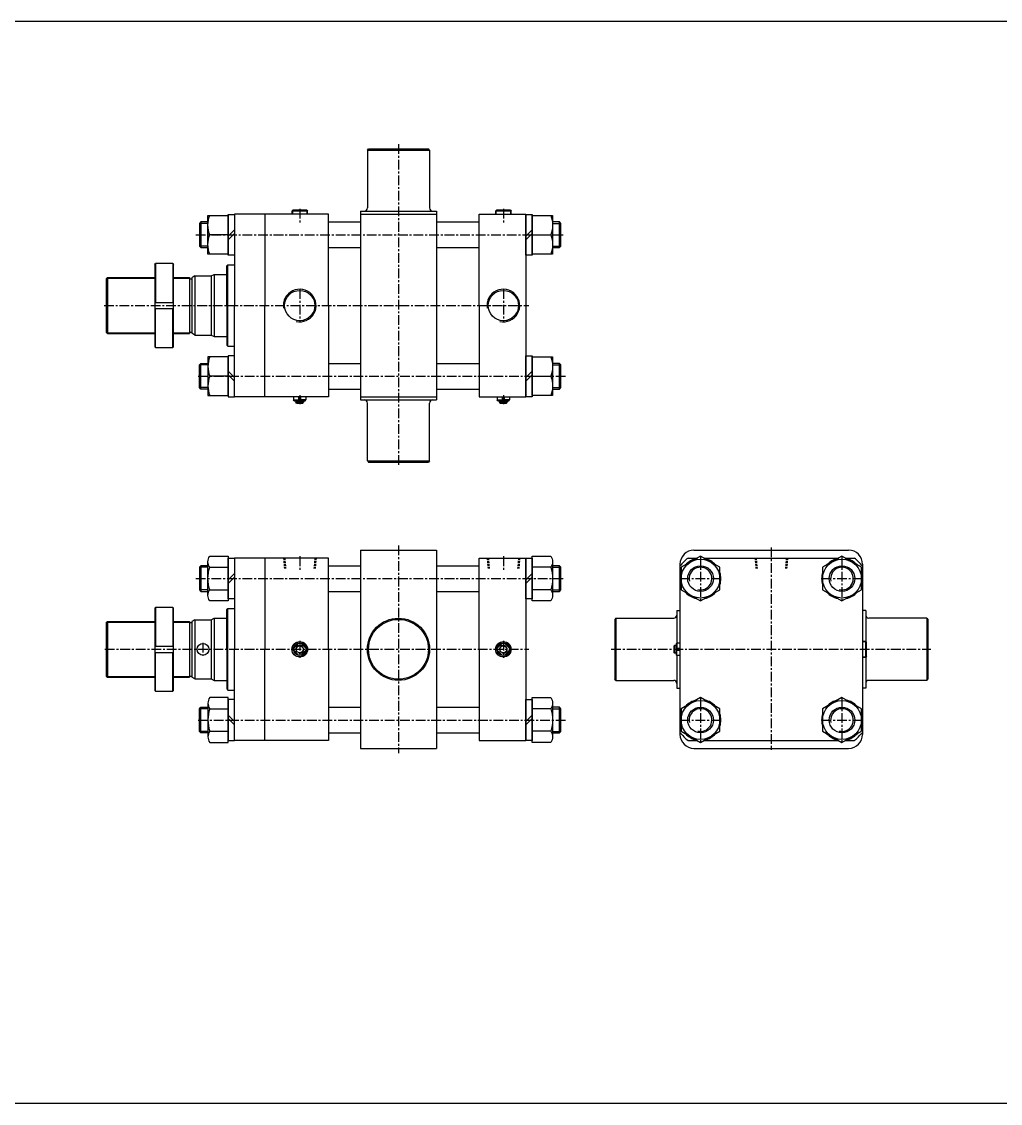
# Model space of a CAD drawing. Extents: x -819 to 29893, y -8942 to 9886.
# Drawn here: x 3846 to 5105, y 0 to 1392 of the extents above; entities that cross this region are included whole.
import ezdxf

# ---------------------------------------------------------------- set-up
doc = ezdxf.new("R2010")
doc.units = 0
doc.header["$LTSCALE"] = 10
doc.header["$MEASUREMENT"] = 0
for name, pattern in [('CENTER', [2, 1.25, -0.25, 0.25, -0.25]), ('CENTERX2', [4, 2.5, -0.5, 0.5, -0.5]), ('HIDDEN', [0.375, 0.25, -0.125])]:
    doc.linetypes.add(name, pattern=pattern)
doc.layers.get('0').update_dxf_attribs({"linetype": 'CONTINUOUS'})
doc.layers.get('DEFPOINTS').update_dxf_attribs({"linetype": 'CONTINUOUS'})
for name, color, linetype in [('CEN', 1, 'CENTERX2'), ('CENTER', 1, 'CENTER'), ('ML', 7, 'CONTINUOUS'), ('THIN', 3, 'CONTINUOUS'), ('외형선', 3, 'CONTINUOUS')]:
    doc.layers.add(name, color=color, linetype=linetype)

msp = doc.modelspace()

# ---------------------------------------------------------------- linework, layer by layer
for p, q in [((8634.1, 1392), (0, 1392)), ((8634.1, 0), (0, 0))]:
    msp.add_line(p, q)
at = {"layer": 'CEN', "color": 1, "linetype": 'CENTER'}
for p, q in [((4330.7, 1234.2), (4330.7, 819.2)), ((4330.7, 717.8), (4330.7, 450.8))]:
    msp.add_line(p, q, dxfattribs=at)
at = {"layer": 'CENTER'}
for p, q in [((4719.4, 704.2), (4719.4, 646.5)), ((4901.4, 704.2), (4901.4, 646.5)), ((4693, 675.3), (4745.7, 675.3)), ((4875, 675.3), (4927.7, 675.3)), ((4719.4, 522.2), (4719.4, 464.5)), ((4901.4, 522.2), (4901.4, 464.5)), ((4693, 493.3), (4745.7, 493.3)), ((4875, 493.3), (4927.7, 493.3))]:
    msp.add_line(p, q, dxfattribs=at)
at = {"layer": 'DEFPOINTS', "color": 0, "linetype": 'ByBlock'}
for p in [(4688.9, 534.3), (4931.9, 534.3)]:
    msp.add_point(p, dxfattribs=at)
at = {"layer": 'ML'}
for p, q in [((4290.7, 1226.7), (4292.2, 1228.2)), ((4290.7, 1226.7), (4290.7, 1152.2)), ((4290.7, 1226.7), (4370.7, 1226.7)), ((4292.2, 1228.2), (4369.2, 1228.2)), ((4370.7, 1226.7), (4369.2, 1228.2)), ((4370.7, 1226.7), (4370.7, 1152.2)), ((4194.7, 1149.2), (4193.7, 1148.2)), ((4213.7, 1148.2), (4193.7, 1148.2)), ((4193.7, 1148.2), (4193.7, 1144.2)), ((4212.7, 1149.2), (4194.7, 1149.2)), ((4212.7, 1149.2), (4213.7, 1148.2)), ((4213.7, 1144.2), (4213.7, 1148.2)), ((4281.7, 1148.2), (4281.7, 905.2)), ((4281.7, 1148.2), (4379.7, 1148.2)), ((4281.7, 1144.2), (4379.7, 1144.2)), ((4379.7, 1148.2), (4379.7, 905.2)), ((4434.7, 1026.7), (4434.7, 1144.2)), ((4434.7, 1144.2), (4494.7, 1144.2)), ((4456.7, 1149.2), (4455.7, 1148.2)), ((4475.7, 1148.2), (4455.7, 1148.2)), ((4455.7, 1148.2), (4455.7, 1144.2)), ((4474.7, 1149.2), (4456.7, 1149.2)), ((4474.7, 1149.2), (4475.7, 1148.2)), ((4475.7, 1144.2), (4475.7, 1148.2)), ((4494.7, 1144.2), (4494.7, 909.2)), ((4076.6, 1134.2), (4076.6, 1101.2)), ((4537.9, 1101.2), (4537.9, 1134.2)), ((4111.5, 1117.7), (4087.8, 1117.7)), ((4111.5, 1115.9), (4119.7, 1124.1)), ((4111.5, 1111.3), (4119.7, 1119.5)), ((4502.9, 1124.1), (4494.7, 1115.9)), ((4502.9, 1119.5), (4494.7, 1111.3)), ((4502.9, 1117.7), (4526.7, 1117.7)), ((4017.2, 1079.7), (4018.2, 1080.7)), ((4017.2, 1079.7), (4017.2, 973.7)), ((4018.2, 1080.7), (4018.2, 1030.7)), ((4040.2, 1080.7), (4018.2, 1080.7)), ((4040.2, 1080.7), (4040.2, 1030.7)), ((4040.2, 1080.7), (4041.2, 1079.7)), ((4041.2, 973.7), (4041.2, 1079.7)), ((3954.7, 1061.2), (3956.2, 1062.7)), ((3956.2, 1062.7), (3956.2, 990.7)), ((4068.7, 1064.7), (4064.7, 1062.4)), ((4089.7, 1064.7), (4093.7, 1066.7)), ((4017.2, 1030.7), (4041.2, 1030.7)), ((4017.2, 1022.7), (4041.2, 1022.7)), ((4018.2, 972.7), (4018.2, 1022.7)), ((4040.2, 972.7), (4040.2, 1022.7)), ((4434.7, 1026.7), (4434.7, 909.2)), ((3954.7, 992.2), (3956.2, 990.7)), ((4068.7, 988.7), (4064.7, 991)), ((4089.7, 988.7), (4093.7, 986.7)), ((4018.2, 972.7), (4017.2, 973.7)), ((4018.2, 972.7), (4040.2, 972.7)), ((4040.2, 972.7), (4041.2, 973.7)), ((4076.6, 919.2), (4076.6, 952.2)), ((4537.9, 919.2), (4537.9, 952.2)), ((4111.5, 935.7), (4087.8, 935.7)), ((4111.5, 942.1), (4119.7, 933.9)), ((4111.5, 937.5), (4119.7, 929.3)), ((4502.9, 942.1), (4494.7, 933.9)), ((4502.9, 937.5), (4494.7, 929.3)), ((4502.9, 935.7), (4526.7, 935.7)), ((4195.7, 909.2), (4195.7, 905.2)), ((4196.7, 904.2), (4195.7, 905.2)), ((4195.7, 905.2), (4202.5, 905.2)), ((4202.5, 904.2), (4202.5, 909.2)), ((4205, 904.2), (4205, 909.2)), ((4211.7, 905.2), (4205, 905.2)), ((4210.7, 904.2), (4211.7, 905.2)), ((4211.7, 909.2), (4211.7, 905.2)), ((4281.7, 909.2), (4379.7, 909.2)), ((4281.7, 905.2), (4379.7, 905.2)), ((4434.7, 909.2), (4494.7, 909.2)), ((4457.7, 909.2), (4457.7, 905.2)), ((4457.7, 905.2), (4464.5, 905.2)), ((4458.7, 904.2), (4457.7, 905.2)), ((4464.5, 904.2), (4464.5, 909.2)), ((4467, 904.2), (4467, 909.2)), ((4473.7, 905.2), (4467, 905.2)), ((4472.7, 904.2), (4473.7, 905.2)), ((4473.7, 909.2), (4473.7, 905.2)), ((4196.7, 904.2), (4210.7, 904.2)), ((4198.7, 904.2), (4198.7, 902.2)), ((4198.7, 902.2), (4208.7, 902.2)), ((4199.7, 901.2), (4198.7, 902.2)), ((4199.7, 901.2), (4207.7, 901.2)), ((4207.7, 901.2), (4208.7, 902.2)), ((4208.7, 904.2), (4208.7, 902.2)), ((4290.7, 826.7), (4290.7, 901.2)), ((4370.7, 826.7), (4370.7, 901.2)), ((4458.7, 904.2), (4472.7, 904.2)), ((4460.7, 904.2), (4460.7, 902.2)), ((4460.7, 902.2), (4470.7, 902.2)), ((4461.7, 901.2), (4460.7, 902.2)), ((4461.7, 901.2), (4469.7, 901.2)), ((4469.7, 901.2), (4470.7, 902.2)), ((4470.7, 904.2), (4470.7, 902.2)), ((4290.7, 826.7), (4370.7, 826.7)), ((4290.7, 826.7), (4292.2, 825.2)), ((4292.2, 825.2), (4369.2, 825.2)), ((4370.7, 826.7), (4369.2, 825.2)), ((4281.7, 711.8), (4281.7, 456.8)), ((4281.7, 711.8), (4379.7, 711.8)), ((4379.7, 711.8), (4379.7, 456.8)), ((4710.9, 711.8), (4909.9, 711.8)), ((4085.5, 653.7), (4085.5, 697)), ((4434.7, 701.8), (4494.7, 701.8)), ((4434.7, 584.3), (4434.7, 701.8)), ((4494.7, 701.8), (4494.7, 466.8)), ((4528.9, 697), (4528.9, 653.7)), ((4703.3, 701.8), (4715.3, 701.8)), ((4723.5, 701.8), (4897.3, 701.8)), ((4905.5, 701.8), (4917.5, 701.8)), ((4076.6, 691.8), (4076.6, 658.8)), ((4087.8, 689.8), (4111.5, 689.8)), ((4526.7, 689.8), (4502.9, 689.8)), ((4537.9, 658.8), (4537.9, 691.8)), ((4692.9, 693.8), (4692.9, 474.8)), ((4927.9, 693.8), (4927.9, 474.8)), ((4111.5, 673.5), (4119.7, 681.7)), ((4111.5, 668.9), (4119.7, 677.1)), ((4502.9, 681.7), (4494.7, 673.5)), ((4502.9, 677.1), (4494.7, 668.9)), ((4087.8, 660.9), (4111.5, 660.9)), ((4526.7, 660.9), (4502.9, 660.9)), ((4017.2, 637.3), (4018.2, 638.3)), ((4017.2, 637.3), (4017.2, 531.3)), ((4040.2, 638.3), (4018.2, 638.3)), ((4018.2, 638.3), (4018.2, 588.3)), ((4040.2, 638.3), (4041.2, 637.3)), ((4040.2, 638.3), (4040.2, 588.3)), ((4041.2, 531.3), (4041.2, 637.3)), ((4688.9, 634.3), (4692.4, 634.3)), ((4688.9, 634.3), (4688.9, 592.3)), ((4931.9, 634.3), (4928.4, 634.3)), ((4931.9, 634.3), (4931.9, 534.3)), ((3954.7, 618.8), (3956.2, 620.3)), ((3956.2, 620.3), (3956.2, 548.3)), ((4068.7, 622.3), (4064.7, 620)), ((4089.7, 622.3), (4093.7, 624.3)), ((4610.4, 624.3), (4608.9, 622.8)), ((4608.9, 622.8), (4608.9, 545.8)), ((4610.4, 624.3), (4684.9, 624.3)), ((4610.4, 624.3), (4610.4, 544.3)), ((5010.4, 624.3), (4935.9, 624.3)), ((5010.4, 624.3), (5010.4, 544.3)), ((5010.4, 624.3), (5011.9, 622.8)), ((5011.9, 622.8), (5011.9, 545.8)), ((4017.2, 588.3), (4041.2, 588.3)), ((4202.5, 592.2), (4195.9, 585.6)), ((4205, 592.2), (4211.6, 585.6)), ((4464.5, 592.2), (4457.9, 585.6)), ((4467, 592.2), (4473.6, 585.6)), ((4684.9, 588.3), (4685.9, 589.3)), ((4684.9, 588.3), (4684.9, 580.3)), ((4687.9, 589.3), (4685.9, 589.3)), ((4685.9, 589.3), (4685.9, 579.3)), ((4687.9, 591.3), (4688.9, 592.3)), ((4687.9, 591.3), (4687.9, 577.3)), ((4687.9, 585.6), (4692.9, 585.6)), ((4692.9, 592.3), (4688.9, 592.3)), ((4688.9, 592.3), (4688.9, 585.6)), ((4931.9, 594.3), (4927.9, 594.3)), ((4931.9, 574.3), (4931.9, 594.3)), ((4932.9, 593.3), (4931.9, 594.3)), ((4932.9, 575.3), (4932.9, 593.3)), ((4017.2, 580.3), (4041.2, 580.3)), ((4018.2, 530.3), (4018.2, 580.3)), ((4040.2, 530.3), (4040.2, 580.3)), ((4195.9, 583), (4202.5, 576.4)), ((4211.6, 583), (4205, 576.4)), ((4434.7, 584.3), (4434.7, 466.8)), ((4457.9, 583), (4464.5, 576.4)), ((4473.6, 583), (4467, 576.4)), ((4684.9, 580.3), (4685.9, 579.3)), ((4687.9, 579.3), (4685.9, 579.3)), ((4687.9, 583), (4692.9, 583)), ((4687.9, 577.3), (4688.9, 576.3)), ((4688.9, 576.3), (4688.9, 583)), ((4692.9, 576.3), (4688.9, 576.3)), ((4688.9, 576.3), (4688.9, 534.3)), ((4927.9, 574.3), (4931.9, 574.3)), ((4932.9, 575.3), (4931.9, 574.3)), ((3954.7, 549.8), (3956.2, 548.3)), ((4068.7, 546.3), (4064.7, 548.6)), ((4089.7, 546.3), (4093.7, 544.3)), ((4610.4, 544.3), (4608.9, 545.8)), ((4610.4, 544.3), (4684.9, 544.3)), ((5010.4, 544.3), (4935.9, 544.3)), ((5010.4, 544.3), (5011.9, 545.8)), ((4018.2, 530.3), (4017.2, 531.3)), ((4018.2, 530.3), (4040.2, 530.3)), ((4040.2, 530.3), (4041.2, 531.3)), ((4688.9, 534.3), (4692.4, 534.3)), ((4931.9, 534.3), (4928.4, 534.3)), ((4076.6, 476.8), (4076.6, 509.8)), ((4085.5, 515), (4085.5, 471.7)), ((4087.8, 507.8), (4111.5, 507.8)), ((4526.7, 507.8), (4502.9, 507.8)), ((4528.9, 515), (4528.9, 471.7)), ((4537.9, 476.8), (4537.9, 509.8)), ((4111.5, 499.7), (4119.7, 491.5)), ((4111.5, 495.1), (4119.7, 486.9)), ((4502.9, 499.7), (4494.7, 491.5)), ((4502.9, 495.1), (4494.7, 486.9)), ((4087.8, 478.9), (4111.5, 478.9)), ((4526.7, 478.9), (4502.9, 478.9)), ((4434.7, 466.8), (4494.7, 466.8)), ((4703.3, 466.8), (4715.3, 466.8)), ((4723.5, 466.8), (4897.3, 466.8)), ((4905.5, 466.8), (4917.5, 466.8)), ((4281.7, 456.8), (4379.7, 456.8)), ((4710.9, 456.8), (4909.9, 456.8))]:
    msp.add_line(p, q, dxfattribs=at)
at = {"layer": 'ML', "color": 7}
for p, q in [((4119.7, 1144.2), (4119.7, 1026.7)), ((4240.7, 1144.2), (4119.7, 1144.2)), ((4158.7, 1144.2), (4158.7, 1026.7)), ((4240.7, 1026.7), (4240.7, 1144.2)), ((3954.7, 1061.2), (3954.7, 992.2)), ((4061.7, 1062.7), (4061.7, 990.7)), ((4064.7, 1062.4), (4064.7, 991)), ((4068.7, 1064.7), (4068.7, 988.7)), ((4089.7, 1064.7), (4089.7, 988.7)), ((4093.7, 1066.7), (4093.7, 986.7)), ((4119.7, 909.2), (4119.7, 1026.7)), ((4158.7, 909.2), (4158.7, 1026.7)), ((4240.7, 1026.7), (4240.7, 909.2)), ((4240.7, 909.2), (4119.7, 909.2)), ((4240.7, 909.2), (4158.7, 909.2)), ((4240.7, 701.8), (4119.7, 701.8)), ((4119.7, 701.8), (4119.7, 584.3)), ((4158.7, 701.8), (4158.7, 584.3)), ((4240.7, 584.3), (4240.7, 701.8)), ((3954.7, 618.8), (3954.7, 549.8)), ((4061.7, 620.3), (4061.7, 548.3)), ((4064.7, 620), (4064.7, 548.6)), ((4068.7, 622.3), (4068.7, 546.3)), ((4089.7, 622.3), (4089.7, 546.3)), ((4093.7, 624.3), (4093.7, 544.3)), ((4119.7, 466.8), (4119.7, 584.3)), ((4158.7, 466.8), (4158.7, 584.3)), ((4240.7, 584.3), (4240.7, 466.8)), ((4240.7, 466.8), (4119.7, 466.8)), ((4240.7, 466.8), (4158.7, 466.8))]:
    msp.add_line(p, q, dxfattribs=at)
at = {"layer": 'ML', "color": 2}
for p, q in [((4194.2, 1148.7), (4194.2, 1144.2)), ((4213.2, 1144.2), (4213.2, 1148.7)), ((4456.2, 1148.7), (4456.2, 1144.2)), ((4475.2, 1144.2), (4475.2, 1148.7)), ((4199.2, 904.2), (4199.2, 901.7)), ((4208.2, 904.2), (4208.2, 901.7)), ((4461.2, 904.2), (4461.2, 901.7)), ((4470.2, 904.2), (4470.2, 901.7)), ((4687.9, 588.8), (4685.4, 588.8)), ((4932.4, 593.8), (4927.9, 593.8)), ((4687.9, 579.8), (4685.4, 579.8)), ((4927.9, 574.8), (4932.4, 574.8))]:
    msp.add_line(p, q, dxfattribs=at)
at = {"layer": 'ML', "color": 1, "linetype": 'CENTER'}
for p, q in [((4203.7, 1047.6), (4203.7, 1005.7)), ((4465.7, 1047.6), (4465.7, 1005.7)), ((4203.7, 911.4), (4203.7, 899.9)), ((4465.7, 911.4), (4465.7, 899.9)), ((4810.4, 715.2), (4810.4, 455)), ((4079.2, 592.6), (4079.2, 576.1)), ((4203.7, 595.3), (4203.7, 573.3)), ((4465.7, 595.3), (4465.7, 573.3)), ((4604.4, 584.3), (5015.8, 584.3))]:
    msp.add_line(p, q, dxfattribs=at)
at = {"layer": 'ML', "color": 6, "linetype": 'HIDDEN'}
for p, q in [((4182.8, 701.8), (4184, 687.8)), ((4184.3, 701.8), (4185.5, 687.8)), ((4223.2, 701.8), (4222, 687.8)), ((4224.7, 701.8), (4223.5, 687.8)), ((4444.8, 701.8), (4446, 687.8)), ((4446.3, 701.8), (4447.5, 687.8)), ((4485.2, 701.8), (4484, 687.8)), ((4486.7, 701.8), (4485.5, 687.8)), ((4789.4, 701.8), (4790.7, 687.8)), ((4790.9, 701.8), (4792.1, 687.8)), ((4829.9, 701.8), (4828.6, 687.8)), ((4831.3, 701.8), (4830.1, 687.8))]:
    msp.add_line(p, q, dxfattribs=at)
at = {"layer": 'ML'}
for points in [[(4111.5, 1092.7), (4085.5, 1092.7), (4085.5, 1142.7), (4111.5, 1142.7)], [(4502.9, 1142.7), (4528.9, 1142.7), (4528.9, 1092.7), (4502.9, 1092.7)], [(4111.5, 960.7), (4085.5, 960.7), (4085.5, 910.7), (4111.5, 910.7)], [(4502.9, 960.7), (4528.9, 960.7), (4528.9, 910.7), (4502.9, 910.7)]]:
    msp.add_lwpolyline(points, close=True, dxfattribs=at)
for points in [[(4087.8, 1092.7, -0.178633), (4087.8, 1117.7, -0.178633), (4087.8, 1142.7)], [(4526.7, 1142.7, -0.178633), (4526.7, 1117.7, -0.178633), (4526.7, 1092.7)], [(4087.8, 960.7, 0.178633), (4087.8, 935.7, 0.178633), (4087.8, 910.7)], [(4526.7, 960.7, -0.178633), (4526.7, 935.7, -0.178633), (4526.7, 910.7)], [(4111.5, 646.5), (4087.8, 646.5, -0.309401), (4087.8, 660.9, -0.154701), (4087.8, 689.8, -0.309401), (4087.8, 704.2), (4111.5, 704.2), (4111.5, 646.5)], [(4502.9, 704.2), (4526.7, 704.2, -0.309401), (4526.7, 689.8, -0.154701), (4526.7, 660.9, -0.309401), (4526.7, 646.5), (4502.9, 646.5), (4502.9, 704.2)], [(4111.5, 522.2), (4087.8, 522.2, 0.309401), (4087.8, 507.8, 0.154701), (4087.8, 478.9, 0.309401), (4087.8, 464.5), (4111.5, 464.5), (4111.5, 522.2)], [(4502.9, 522.2), (4526.7, 522.2, -0.309401), (4526.7, 507.8, -0.154701), (4526.7, 478.9, -0.309401), (4526.7, 464.5), (4502.9, 464.5), (4502.9, 522.2)]]:
    msp.add_lwpolyline(points, format="xyb", dxfattribs=at)
for points in [[(4119.7, 1143.9), (4119.7, 1091.4), (4111.5, 1091.4), (4111.5, 1143.9), (4119.7, 1143.9)], [(4494.7, 1091.4), (4494.7, 1143.9), (4502.9, 1143.9), (4502.9, 1091.4), (4494.7, 1091.4)], [(4085.5, 1134.2), (4076.6, 1134.2), (4074.7, 1132.3), (4074.7, 1103.1), (4076.6, 1101.2), (4085.5, 1101.2)], [(4528.9, 1101.2), (4537.9, 1101.2), (4539.7, 1103.1), (4539.7, 1132.3), (4537.9, 1134.2), (4528.9, 1134.2)], [(4119.7, 909.4), (4119.7, 961.9), (4111.5, 961.9), (4111.5, 909.4), (4119.7, 909.4)], [(4494.7, 909.4), (4494.7, 961.9), (4502.9, 961.9), (4502.9, 909.4), (4494.7, 909.4)], [(4085.5, 919.2), (4076.6, 919.2), (4074.7, 921.1), (4074.7, 950.3), (4076.6, 952.2), (4085.5, 952.2)], [(4528.9, 919.2), (4537.9, 919.2), (4539.7, 921.1), (4539.7, 950.3), (4537.9, 952.2), (4528.9, 952.2)], [(4119.7, 701.6), (4119.7, 649.1), (4111.5, 649.1), (4111.5, 701.6), (4119.7, 701.6)], [(4494.7, 649.1), (4494.7, 701.6), (4502.9, 701.6), (4502.9, 649.1), (4494.7, 649.1)], [(4694.4, 689.8), (4694.4, 660.9), (4719.4, 646.5), (4744.4, 660.9), (4744.4, 689.8), (4719.4, 704.2), (4694.4, 689.8)], [(4876.4, 689.8), (4876.4, 660.9), (4901.4, 646.5), (4926.4, 660.9), (4926.4, 689.8), (4901.4, 704.2), (4876.4, 689.8)], [(4085.5, 691.8), (4076.6, 691.8), (4074.7, 689.9), (4074.7, 660.7), (4076.6, 658.8), (4085.5, 658.8)], [(4528.9, 658.8), (4537.9, 658.8), (4539.7, 660.7), (4539.7, 689.9), (4537.9, 691.8), (4528.9, 691.8)], [(4119.7, 467.1), (4119.7, 519.6), (4111.5, 519.6), (4111.5, 467.1), (4119.7, 467.1)], [(4494.7, 467.1), (4494.7, 519.6), (4502.9, 519.6), (4502.9, 467.1), (4494.7, 467.1)], [(4694.4, 507.8), (4694.4, 478.9), (4719.4, 464.5), (4744.4, 478.9), (4744.4, 507.8), (4719.4, 522.2), (4694.4, 507.8)], [(4876.4, 507.8), (4876.4, 478.9), (4901.4, 464.5), (4926.4, 478.9), (4926.4, 507.8), (4901.4, 522.2), (4876.4, 507.8)], [(4085.5, 476.8), (4076.6, 476.8), (4074.7, 478.7), (4074.7, 507.9), (4076.6, 509.8), (4085.5, 509.8)], [(4528.9, 476.8), (4537.9, 476.8), (4539.7, 478.7), (4539.7, 507.9), (4537.9, 509.8), (4528.9, 509.8)]]:
    msp.add_lwpolyline(points, dxfattribs=at)
for centre, radius in [((4203.7, 1026.7), 19.5), ((4465.7, 1026.7), 19.5), ((4719.4, 675.3), 25), ((4901.4, 675.3), 25), ((4719.4, 675.3), 16.5), ((4901.4, 675.3), 16.5), ((4330.7, 584.3), 40), ((4330.7, 584.3), 38.5), ((4079.2, 584.3), 7.5), ((4203.7, 584.3), 10), ((4203.7, 584.3), 8), ((4203.7, 584.3), 4.5), ((4465.7, 584.3), 10), ((4465.7, 584.3), 8), ((4465.7, 584.3), 4.5), ((4719.4, 493.3), 25), ((4901.4, 493.3), 25), ((4719.4, 493.3), 16.5), ((4901.4, 493.3), 16.5)]:
    msp.add_circle(centre, radius, dxfattribs=at)
for centre, radius, start, end in [((4286.7, 1152.2), 4, 270, 0), ((4374.7, 1152.2), 4, 180, 270), ((4286.7, 901.2), 4, 0, 90), ((4374.7, 901.2), 4, 90, 180), ((4710.9, 693.8), 18, 90, 180), ((4909.9, 693.8), 18, 0, 90), ((4810.4, 584.3), 159, 132.3542, 137.6458), ((4719.4, 675.3), 26.2, 102.2472, 137.7528), ((4719.4, 675.3), 26.2, 42.2472, 77.7528), ((4901.4, 675.3), 26.2, 102.2472, 137.7528), ((4901.4, 675.3), 26.2, 42.2472, 77.7528), ((4810.4, 584.3), 159, 42.3542, 47.6458), ((4719.4, 675.3), 26.2, 162.2472, 197.7528), ((4719.4, 675.3), 26.2, 342.2472, 17.7528), ((4901.4, 675.3), 26.2, 162.2472, 197.7528), ((4901.4, 675.3), 26.2, 342.2472, 17.7528), ((4719.4, 675.3), 26.2, 222.2472, 257.7528), ((4719.4, 675.3), 26.2, 282.2472, 317.7528), ((4901.4, 675.3), 26.2, 222.2472, 257.7528), ((4901.4, 675.3), 26.2, 282.2472, 317.7528), ((4684.9, 628.3), 4, 270, 0), ((4692.4, 634.8), 0.5, 270, 0), ((4928.4, 634.8), 0.5, 180, 270), ((4935.9, 628.3), 4, 180, 270), ((4684.9, 540.3), 4, 0, 90), ((4935.9, 540.3), 4, 90, 180), ((4692.4, 533.8), 0.5, 0, 90), ((4928.4, 533.8), 0.5, 90, 180), ((4719.4, 493.3), 26.2, 102.2472, 137.7528), ((4719.4, 493.3), 26.2, 42.2472, 77.7528), ((4901.4, 493.3), 26.2, 102.2472, 137.7528), ((4901.4, 493.3), 26.2, 42.2472, 77.7528), ((4719.4, 493.3), 26.2, 162.2472, 197.7528), ((4719.4, 493.3), 26.2, 342.2472, 17.7528), ((4901.4, 493.3), 26.2, 162.2472, 197.7528), ((4901.4, 493.3), 26.2, 342.2472, 17.7528), ((4810.4, 584.3), 159, 222.3542, 227.6458), ((4710.9, 474.8), 18, 180, 270), ((4719.4, 493.3), 26.2, 222.2472, 257.7528), ((4719.4, 493.3), 26.2, 282.2472, 317.7528), ((4901.4, 493.3), 26.2, 222.2472, 257.7528), ((4901.4, 493.3), 26.2, 282.2472, 317.7528), ((4909.9, 474.8), 18, 270, 0), ((4810.4, 584.3), 159, 312.3542, 317.6458)]:
    msp.add_arc(centre, radius, start, end, dxfattribs=at)
at = {"layer": 'ML', "color": 2}
for centre, radius, start, end in [((4203.7, 1026.7), 21, 257.2786, 188.7835), ((4465.7, 1026.7), 21, 257.2786, 188.7835), ((4719.4, 675.3), 14.6, 255.4042, 192.5338), ((4901.4, 675.3), 14.6, 255.4042, 192.5338), ((4203.7, 584.3), 9.5, 261.4114, 188.1478), ((4203.7, 584.3), 5, 257.904, 186.2569), ((4465.7, 584.3), 9.5, 261.4114, 188.1478), ((4465.7, 584.3), 5, 257.904, 186.2569), ((4719.4, 493.3), 14.6, 255.4042, 192.5338), ((4901.4, 493.3), 14.6, 255.4042, 192.5338)]:
    msp.add_arc(centre, radius, start, end, dxfattribs=at)
at = {"layer": 'THIN'}
for p, q in [((4085.5, 1132.3), (4074.7, 1132.3)), ((4528.9, 1132.3), (4539.7, 1132.3)), ((4085.5, 1103.1), (4074.7, 1103.1)), ((4528.9, 1103.1), (4539.7, 1103.1)), ((4085.5, 950.3), (4074.7, 950.3)), ((4528.9, 950.3), (4539.7, 950.3)), ((4085.5, 921.1), (4074.7, 921.1)), ((4528.9, 921.1), (4539.7, 921.1)), ((4085.5, 689.9), (4074.7, 689.9)), ((4528.9, 689.9), (4539.7, 689.9)), ((4085.5, 660.7), (4074.7, 660.7)), ((4528.9, 660.7), (4539.7, 660.7)), ((4085.5, 507.9), (4074.7, 507.9)), ((4528.9, 507.9), (4539.7, 507.9)), ((4085.5, 478.7), (4074.7, 478.7)), ((4528.9, 478.7), (4539.7, 478.7))]:
    msp.add_line(p, q, dxfattribs=at)
at = {"layer": '외형선', "color": 1, "linetype": 'CENTER'}
for p, q in [((4203.7, 1151), (4203.7, 1132.6)), ((4465.7, 1151), (4465.7, 1132.6)), ((4070.1, 1117.7), (4542.9, 1117.7)), ((3951.9, 1026.7), (4498.3, 1026.7)), ((4073, 935.7), (4546.5, 935.7)), ((4203.7, 704), (4203.7, 685.6)), ((4465.7, 704), (4465.7, 685.6)), ((4070.1, 675.3), (4542.9, 675.3)), ((3952.8, 584.3), (4498.3, 584.3)), ((4073, 493.3), (4546.5, 493.3))]:
    msp.add_line(p, q, dxfattribs=at)
at = {"layer": '외형선', "color": 7, "linetype": 'Continuous'}
for p, q in [((4240.7, 1134.2), (4281.7, 1134.2)), ((4379.7, 1134.2), (4434.7, 1134.2)), ((4240.7, 1101.2), (4281.7, 1101.2)), ((4379.7, 1101.2), (4434.7, 1101.2)), ((4240.7, 952.2), (4281.7, 952.2)), ((4379.7, 952.2), (4434.7, 952.2)), ((4240.7, 919.2), (4281.7, 919.2)), ((4379.7, 919.2), (4434.7, 919.2)), ((4240.7, 691.8), (4281.7, 691.8)), ((4379.7, 691.8), (4434.7, 691.8)), ((4240.7, 658.8), (4281.7, 658.8)), ((4379.7, 658.8), (4434.7, 658.8)), ((4240.7, 509.8), (4281.7, 509.8)), ((4379.7, 509.8), (4434.7, 509.8)), ((4240.7, 476.8), (4281.7, 476.8)), ((4379.7, 476.8), (4434.7, 476.8))]:
    msp.add_line(p, q, dxfattribs=at)
at = {"layer": '외형선', "color": 7}
for p, q in [((4109.7, 1077.7), (4111.2, 1079.2)), ((4109.7, 1026.7), (4109.7, 1077.7)), ((4111.2, 974.2), (4111.2, 1079.2)), ((4111.2, 1079.2), (4119.7, 1079.2)), ((3956.2, 1062.7), (4017.2, 1062.7)), ((4041.2, 1062.7), (4061.7, 1062.7)), ((4061.7, 1061.2), (4064.7, 1061.2)), ((4068.7, 1064.7), (4089.7, 1064.7)), ((4093.7, 1066.7), (4109.7, 1066.7)), ((4109.7, 1026.7), (4109.7, 975.7)), ((3956.2, 990.7), (4017.2, 990.7)), ((4041.2, 990.7), (4061.7, 990.7)), ((4061.7, 992.2), (4064.7, 992.2)), ((4068.7, 988.7), (4089.7, 988.7)), ((4093.7, 986.7), (4109.7, 986.7)), ((4109.7, 975.7), (4111.2, 974.2)), ((4111.2, 974.2), (4119.7, 974.2)), ((4109.7, 635.3), (4111.2, 636.8)), ((4109.7, 584.3), (4109.7, 635.3)), ((4111.2, 531.8), (4111.2, 636.8)), ((4111.2, 636.8), (4119.7, 636.8)), ((3956.2, 620.3), (4017.2, 620.3)), ((4041.2, 620.3), (4061.7, 620.3)), ((4061.7, 618.8), (4064.7, 618.8)), ((4068.7, 622.3), (4089.7, 622.3)), ((4093.7, 624.3), (4109.7, 624.3)), ((4109.7, 584.3), (4109.7, 533.3)), ((3956.2, 548.3), (4017.2, 548.3)), ((4041.2, 548.3), (4061.7, 548.3)), ((4061.7, 549.8), (4064.7, 549.8)), ((4068.7, 546.3), (4089.7, 546.3)), ((4093.7, 544.3), (4109.7, 544.3)), ((4109.7, 533.3), (4111.2, 531.8)), ((4111.2, 531.8), (4119.7, 531.8))]:
    msp.add_line(p, q, dxfattribs=at)
at = {"layer": '외형선', "color": 2}
for p, q in [((3955.2, 1061.7), (4017.2, 1061.7)), ((4041.2, 1061.7), (4061.7, 1061.7)), ((3955.2, 991.7), (4017.2, 991.7)), ((4041.2, 991.7), (4061.7, 991.7)), ((3955.2, 619.3), (4017.2, 619.3)), ((4041.2, 619.3), (4061.7, 619.3)), ((3955.2, 549.3), (4017.2, 549.3)), ((4041.2, 549.3), (4061.7, 549.3))]:
    msp.add_line(p, q, dxfattribs=at)

doc.saveas('drawing.dxf')
